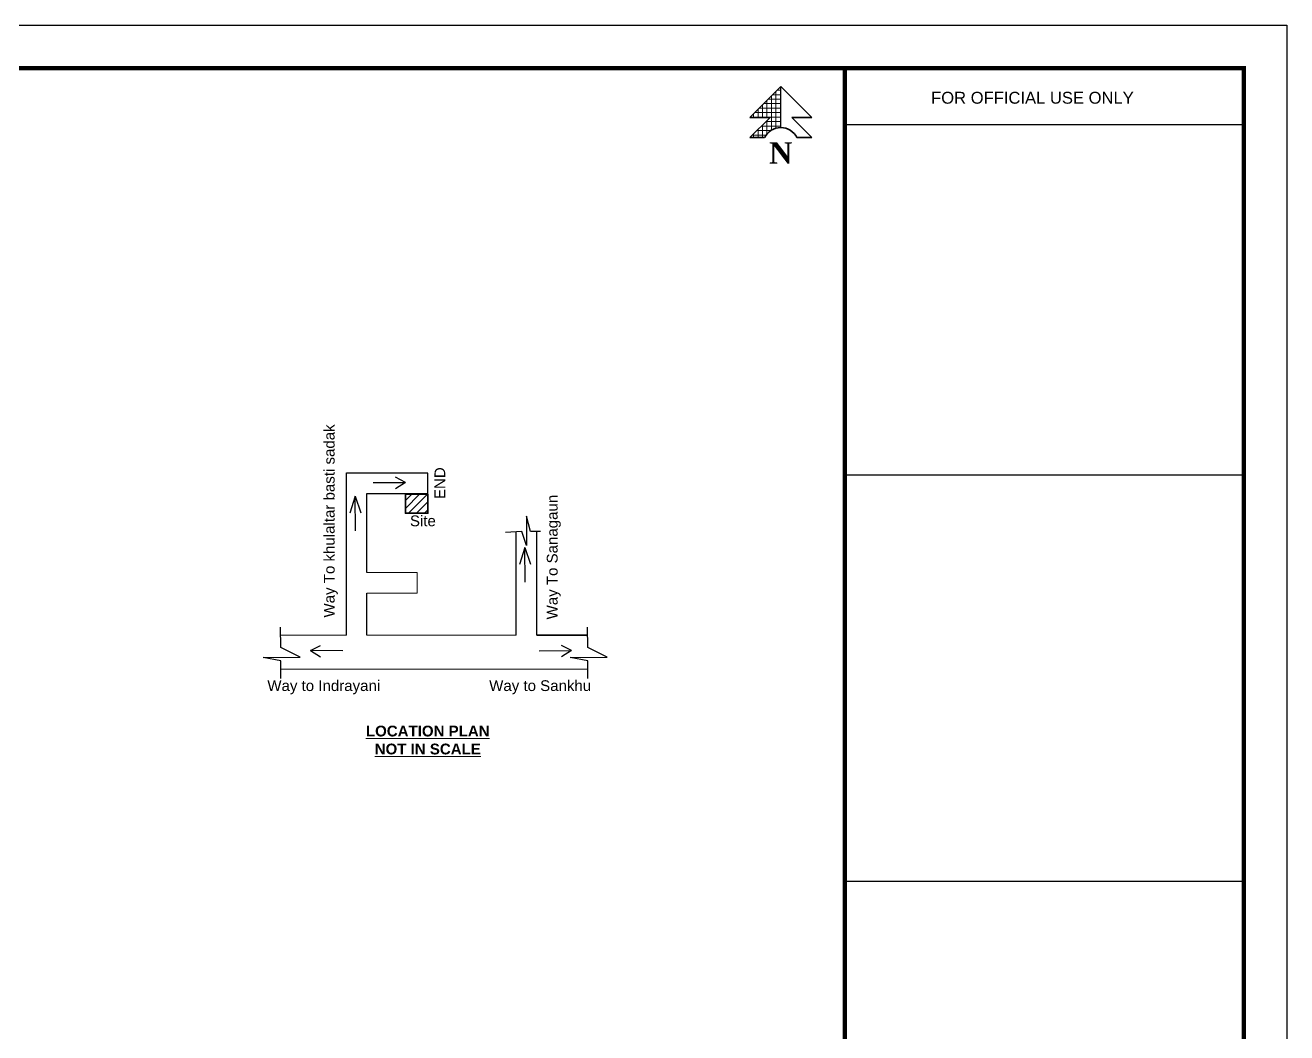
# Model space of a CAD drawing. Header units: inches. Extents: x 3672 to 10975, y -27382 to -746.
# Drawn here: x 5441 to 6847, y -23316 to -22194 of the extents above; entities that cross this region are included whole.
import ezdxf

# ---------------------------------------------------------------- set-up
doc = ezdxf.new("R2010")
doc.units = ezdxf.units.IN
doc.header["$LTSCALE"] = 17
doc.header["$MEASUREMENT"] = 0
doc.linetypes.add('DASH', pattern=[0.35, 0.25, -0.1])
for name, color, linetype, lineweight in [('DIMENSION', 142, 'Continuous', 13), ('door', 202, 'Continuous', 5), ('DW-SEC', 24, 'Continuous', 25), ('TEXT', 231, 'Continuous', 20), ('Text 0.200', 122, 'Continuous', 20), ('Toilet', 7, 'Continuous', 25), ('WALL', 1, 'Continuous', 35)]:
    doc.layers.add(name, color=color, linetype=linetype, lineweight=lineweight)
doc.layers.add('RIVER', color=140, linetype='Continuous')
doc.styles.add('titles', font='arial.ttf')

# ---------------------------------------------------------------- blocks, each defined once
blk = doc.blocks.new('SDEGH')
at = {"layer": 'TEXT'}
h = blk.add_hatch(dxfattribs=at)
h.set_pattern_fill('NET', color=256, scale=40, style=0)
h.set_pattern_definition([(0, (43922.391, -13181.093), (0, 5), []), (90, (43922.391, -13181.093), (-5, 3e-16), [])])
h.paths.add_polyline_path([(52300.8, -9226.1), (52266.3, -9260.6), (52288.8, -9260.6), (52266.3, -9283.1), (52282.8, -9283.1, -0.284572), (52300.8, -9272)])
blk.add_line((52300.8, -9226.1), (52300.8, -9272), dxfattribs=at)
at = {"layer": 'WALL'}
for p, q in [((52266.3, -9260.6), (52300.8, -9226.1)), ((52335.4, -9260.6), (52300.8, -9226.1)), ((52266.3, -9260.6), (52288.8, -9260.6)), ((52266.3, -9283.1), (52288.8, -9260.6)), ((52335.4, -9260.6), (52312.9, -9260.6)), ((52335.4, -9283.1), (52312.9, -9260.6)), ((52266.3, -9283.1), (52282.8, -9283.1)), ((52335.4, -9283.1), (52318.8, -9283.1))]:
    blk.add_line(p, q, dxfattribs=at)
blk.add_arc((52300.8, -9292), 20.1, 26.4605, 153.5395, dxfattribs=at)
at = {"layer": 'Defpoints', "insert": (52287.7, -9288.2), "char_height": 24, "width": 23.16, "attachment_point": 1}
blk.add_mtext('{\\fTimes New Roman|b1|i0|c0|p18;N}', dxfattribs=at)

msp = doc.modelspace()

# ---------------------------------------------------------------- hatches: boundary and pattern name
at = {"layer": 'DW-SEC'}
h = msp.add_hatch(dxfattribs=at)
h.set_pattern_fill('ANSI31', color=256, scale=50)
h.set_pattern_definition([(45, (-115638.267, -10140.877), (-4.41941738, 4.41941738), [])])
h.paths.add_polyline_path([(5889.4, -22737.5), (5889.4, -22716.3), (5864.5, -22716.3), (5864.5, -22737.5)])

# ---------------------------------------------------------------- linework, layer by layer
for p, q in [((6354.1, -22304.2), (6798.7, -22304.2)), ((6354.1, -22694.5), (6798.7, -22694.5)), ((6354.1, -23147.2), (6798.7, -23147.2))]:
    msp.add_line(p, q)
msp.add_lwpolyline([(3671.9, -24438.8), (3671.9, -22193.7), (6846.7, -22193.7), (6846.7, -24438.8)], close=True)
at = {"const_width": 4.8}
msp.add_lwpolyline([(6798.7, -24390.8), (6798.7, -22241.7), (3815.9, -22241.7), (3815.9, -24390.8)], close=True, dxfattribs=at)
msp.add_lwpolyline([(6354.1, -24390.8), (6354.1, -22241.7)], dxfattribs=at)
at = {"layer": 'DIMENSION', "ltscale": 7}
for p, q in [((5798.6, -22873.1), (5725.4, -22873.1)), ((5987.7, -22873.1), (5821.5, -22873.1)), ((6067.6, -22911.3), (5725.5, -22911.3))]:
    msp.add_line(p, q, dxfattribs=at)
at = {"layer": 'door', "ltscale": 0.5}
for p, q in [((5821.5, -22803.6), (5877.4, -22803.6)), ((5877.4, -22826.6), (5877.4, -22803.6)), ((5821.5, -22826.6), (5877.4, -22826.6))]:
    msp.add_line(p, q, dxfattribs=at)
at = {"layer": 'RIVER', "color": 1, "linetype": 'Continuous', "ltscale": 10}
for p, q in [((5798.6, -22873.1), (5798.6, -22692.5)), ((5828.6, -22703.3), (5864.5, -22703)), ((5864.5, -22703), (5853.3, -22697.2)), ((5864.5, -22703), (5853.3, -22710.1)), ((5808.4, -22718.5), (5802.4, -22737.5)), ((5808.8, -22757), (5808.4, -22718.5)), ((5808.4, -22718.5), (5814.8, -22736.8)), ((5821.5, -22803.6), (5821.5, -22715.4)), ((5999.5, -22740.7), (5999.2, -22773.4)), ((6003.8, -22757.9), (5999.5, -22740.7)), ((5994, -22757.9), (5976.1, -22758.9)), ((5987.7, -22873.1), (5987.7, -22757.9)), ((5999.2, -22773.4), (5994, -22757.9)), ((6014.8, -22757.9), (6003.8, -22757.9)), ((6010.7, -22873.1), (6010.7, -22757.9)), ((5997.6, -22775.7), (5991.6, -22794.7)), ((5998, -22814.2), (5997.6, -22775.7)), ((5997.6, -22775.7), (6004, -22794)), ((5821.5, -22873.1), (5821.5, -22826.6)), ((5725.5, -22886.9), (5725.3, -22864.3)), ((6010.7, -22873.1), (6067.5, -22873.1)), ((6067.5, -22873.1), (6010.7, -22873.1)), ((6067.6, -22886.9), (6067.5, -22864.3)), ((5747.2, -22897.7), (5725.5, -22886.9)), ((5758.6, -22890.3), (5769.8, -22884.6)), ((6049.4, -22890.4), (6038.2, -22884.7)), ((6089.3, -22897.7), (6067.6, -22886.9)), ((5705.9, -22898.2), (5747.2, -22897.7)), ((5725.5, -22901.9), (5705.9, -22898.2)), ((5725.5, -22921.5), (5725.5, -22901.9)), ((5794.5, -22890.7), (5758.6, -22890.3)), ((5758.6, -22890.3), (5769.8, -22897.4)), ((6013.5, -22890.8), (6049.4, -22890.4)), ((6049.4, -22890.4), (6038.2, -22897.5)), ((6048, -22898.2), (6089.3, -22897.7)), ((6067.6, -22901.9), (6048, -22898.2)), ((6067.6, -22921.5), (6067.6, -22901.9))]:
    msp.add_line(p, q, dxfattribs=at)
at = {"layer": 'Toilet', "color": 1, "linetype": 'DASH', "ltscale": 0.1}
for p, q in [((5798.6, -22692.5), (5889.4, -22692.5)), ((5889.4, -22716.3), (5889.4, -22692.5)), ((5821.5, -22715.4), (5889.4, -22715.4))]:
    msp.add_line(p, q, dxfattribs=at)
at = {"layer": 'WALL'}
msp.add_lwpolyline([(5864.5, -22716.3), (5889.4, -22716.3), (5889.4, -22737.5), (5864.5, -22737.5)], close=True, dxfattribs=at)

# ---------------------------------------------------------------- block references
msp.add_blockref('SDEGH', (-46018, -13035.8), dxfattribs=at)

# ---------------------------------------------------------------- texts
at = {"insert": (6450.3, -22267.9), "char_height": 13.228, "attachment_point": 1, "style": 'titles'}
msp.add_mtext('FOR OFFICIAL USE ONLY', dxfattribs=at)
at = {"layer": 'TEXT', "insert": (5889.3, -22974.1), "char_height": 12, "width": 396.298, "attachment_point": 2}
msp.add_mtext('{\\fArial|b1|i0|c0|p34;\\LLOCATION PLAN \\PNOT IN SCALE}', dxfattribs=at)
at = {"layer": 'Text 0.200', "ltscale": 10, "char_height": 12, "width": 219.164, "attachment_point": 2, "rotation": 90}
for s, insert in [('{\\fArial|b0|i0|c0|p34;Way To khulaltar basti sadak}', (5773.5, -22746)), ('{\\fArial|b0|i0|c0|p34;END}', (5896.8, -22703.9)), ('{\\fArial|b0|i0|c0|p34;Way To Sanagaun}', (6022, -22786.3))]:
    msp.add_mtext(s, dxfattribs=dict(at, insert=insert))
at = {"layer": 'Text 0.200', "ltscale": 10, "char_height": 12, "width": 219.164, "attachment_point": 2}
for s, insert in [('{\\fArial|b0|i0|c0|p34;Site}', (5883.9, -22739.9)), ('{\\fArial|b0|i0|c162|p34;Way to \\fArial|b0|i0|c0|p34;Indrayani}', (5773.4, -22923.5)), ('{\\fArial|b0|i0|c0|p34;Way to Sankhu}', (6014.6, -22923.5))]:
    msp.add_mtext(s, dxfattribs=dict(at, insert=insert))

doc.saveas('drawing.dxf')
